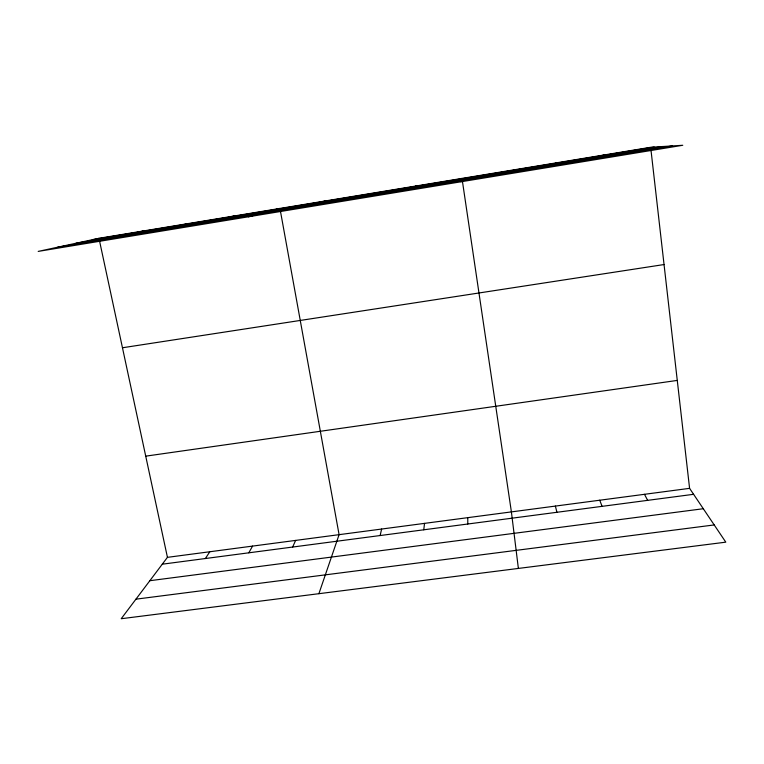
<?xml version="1.0" encoding="UTF-8"?>
<svg xmlns="http://www.w3.org/2000/svg" width="764" height="764" viewBox="0 0 764 764"><rect width="100%" height="100%" fill="white"/><g stroke="black" fill="none" stroke-linecap="round" stroke-linejoin="round"><path stroke-width="1.15" d="M423.762 529.805L424.526 523.378M380.119 535.545L381.628 529.041M461.017 181.794L462 178.404M318.903 593.685L339.092 534.666L280.369 210.74M292.641 547.053L295.63 540.406M248.816 552.811L252.54 546.107M205.363 558.532L209.813 551.751M689.586 488.349L167.44 557.348L121.209 618.725L725.8 542.163L689.586 488.349L650.938 149.648M414.9 186.521L415.883 186.005M368.343 194.199L370.168 193.55M322.198 201.811L324.862 201.018M248.357 216.804L279.958 208.429M229.783 217.052L234.099 215.992M183.513 224.683L188.651 223.489M137.673 232.246L143.613 230.919M92.243 239.734L654.194 147.06M75.98 243.248L662.741 146.526M57.672 247.202L672.415 145.924M122.46 347.763L664.05 264.545M145.723 456.156L677.267 380.415M162.283 564.195L693.597 494.308M149.849 580.707L703.3 508.728M135.935 599.177L714.206 524.935M602.863 155.159L605.451 155.092M555.485 162.98L557.157 163.057M508.528 170.725L509.301 170.955M644.472 494.308L647.652 500.353M599.73 500.219L602.099 506.351M555.38 506.083L556.937 512.291M99.463 240.584L167.44 557.348M462.516 181.87L511.393 511.899L518.374 568.426M467.778 517.658L467.778 524.018M98.967 238.282L38.2 251.404L682.768 145.275L650.67 147.28L98.967 238.282"/></g></svg>
